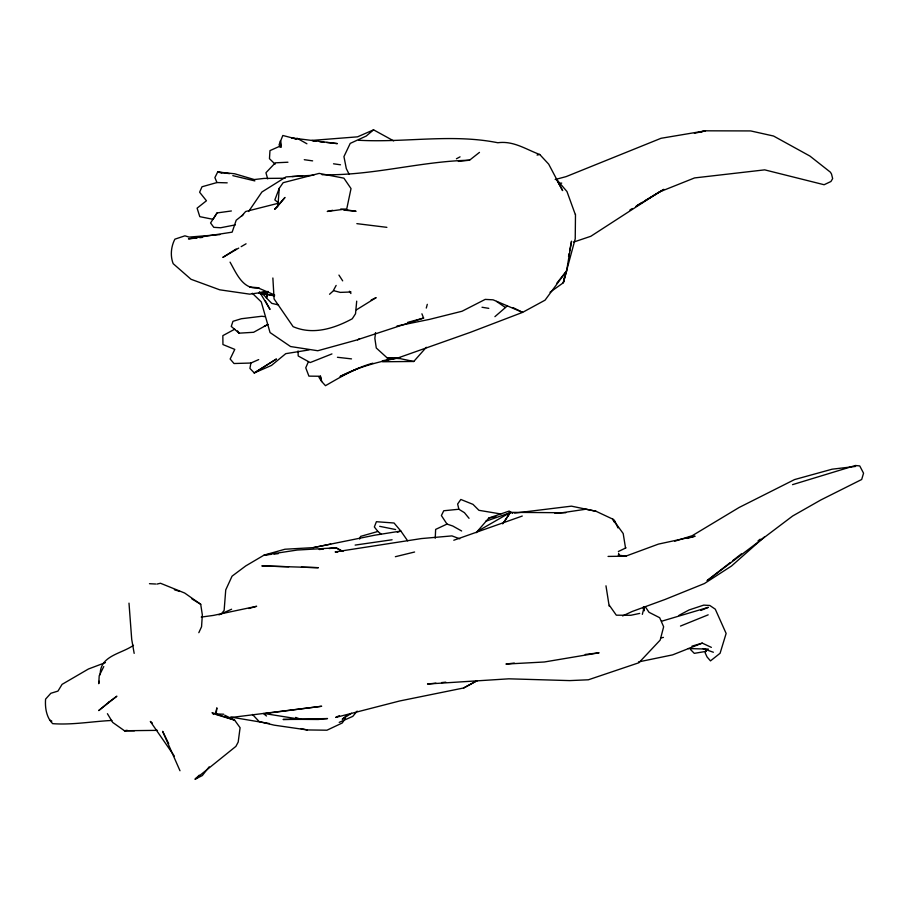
<?xml version="1.0" encoding="UTF-8"?>
<svg xmlns="http://www.w3.org/2000/svg" width="909" height="909" viewBox="0 0 909 909"><rect width="100%" height="100%" fill="white"/><g stroke="black" fill="none" stroke-linecap="round" stroke-linejoin="round"><path stroke-width="1.36" d="M575.488 214.399L575.227 238.817L563.319 282.767L550.036 292.255M435.241 538.253L435.638 529.402L447.001 524.084L452.727 525.993L461.636 530.992M332.728 210.309L327.263 211.456L346.749 208.9L351.022 188.583L343.897 178.164L319.184 173.392L283.165 182.686L279.279 188.265L277.904 205.979L284.983 197.446L274.609 209.343L277.665 206.638M216.081 714.44L216.876 707.838L215.774 712.656M99.161 681.216L98.751 683.682L99.206 675.773L103.785 666.57M375.576 332.58L374.86 338.307L376.281 347.999L387.189 357.919L399.437 358.476L413.765 361.475L426.332 347.272M258.69 359.589L250.895 363.032L249.918 368.418L254.281 372.929L271.45 365.441L285.767 353.658L309.015 349.942M705.884 649.321L705.202 652.912L707.066 656.957L710.486 660.888L720.087 653.264L726.132 633.459L715.281 609.178L709.815 605.485L703.714 605.121L688.999 609.984L679.012 615.336M100.263 674.717C99.626 655.548 121.476 653.935 133.498 645.299M564.409 277.222L563.319 282.767L566.602 270.939L571.545 241.18L569.625 250.884M568.523 256.429L569.079 253.656M267.291 294.152L266.507 298.05L271.768 303.356L278.529 304.935M642.333 614.359L643.89 608.269M426.287 308.071L427.298 304.322M267.632 294.027L266.507 298.05L262.178 292.937M359.646 539.037L360.566 536.401L377.905 531.458L381.041 534.06M279.279 188.265L274.848 199.912L278.074 202.605M308.344 361.827L305.754 367.815L308.912 376.133L320.309 376.258L321.65 381.496L325.479 385.677C340.716 377.008 355.76 367.77 372.86 363.191M198.821 632.687L201.559 626.744L202.332 614.87L200.707 604.28L184.697 593.043L160.484 583.26L156.882 584.089M336.137 285.426L333.103 291.062L329.558 294.255M231.375 210.968L217.069 212.933L213.013 219.308L199.798 216.66L197.105 208.161L206.445 200.764L199.616 192.231L201.991 186.777L216.944 182.55L227.205 182.845M217.069 212.933L210.57 222.978L213.785 227.33L220.569 227.761L235.363 224.887M503.654 522.595L510.426 512.358L565.773 512.744M502.688 523.857L510.426 512.358L478.145 530.947M248.612 211.513L261.917 191.992L286.062 176.903L313.775 175.221M345.465 718.394L342.216 723.007L326.956 730.2L307.219 729.938L274.132 725.155L259.179 721.576L252.463 714.44M209.184 766.81L202.309 775.559L195.185 779.161L199.253 775.195M221.637 613.564L224.137 610.405L225.739 589.907L232.056 576.17L245.748 565.921L264.133 555.081L284.937 549.241L313.185 547.638L330.694 544.105M556.876 283.097L566.602 270.939L545.059 300.163L522.607 312.366L470.51 332.285L396.733 358.385M476.214 532.697L488.872 518.005L509.188 511.074L512.721 513.426M357.146 711.099L352.794 716.372L339.205 722.371M241.442 216.365L245.623 211.524L278.643 203.173M393.677 140.884L373.576 129.839L366.236 136.043L350.226 143.395L343.943 156.621L346.306 168.585L349.17 174.358M494.916 316.662L507.245 305.969M197.094 777.502L195.185 779.161L235.908 746.369L238.192 742.074L240.09 727.711L234.59 720.098L224.762 715.235M764.219 537.083L731.506 566.023L704.395 583.555L665.183 599.417L632.244 611.462L622.62 615.927M347.522 714.872L342.238 719.189L351.499 713.27M243.487 214.456L236.204 220.228L232.147 232.159L188.458 238.862L196.923 237.976M458.352 161.393L469.544 160.211L479.463 152.394M730.359 562.489L707.088 580.646L792.682 515.982L820.861 499.95L861.687 479.486L863.55 473.214L859.744 465.919L855.414 465.499L792.534 484.645M732.574 560.751L741.437 553.842M758.049 540.866L760.265 539.139M357.578 339.921L359.714 338.568M236.135 248.998L222.819 257.406L238.726 248.089M356.442 309.833L376.144 297.629L371.167 300.004M637.323 205.354L642.152 202.412M644.572 200.934L663.82 189.311M629.926 209.99L632.334 208.525M635.948 206.343L662.434 190.333M241.169 246.657L246.066 243.794M267.428 324.661L253.611 332.285L239.056 333.171L231.261 326.422L232.954 321.32L241.362 318.741L261.815 316.252L264.678 316.627M339.477 715.588L335.716 717.428L399.687 700.975L463.658 687.977L477.145 680.648M234.738 329.194L222.841 335.637L222.944 344.545L234.783 349.397L230.147 359.01L234.022 363.52L250.895 363.032M463.658 687.977L477.18 680.636M456.42 158.78L460.034 156.848M264.269 326.32L268.007 324.502M625.54 548.07L623.188 533.526L612.677 519.084L595.974 511.256L571.443 506.154L514.551 513.119M618.359 551.513L625.983 547.843M340.091 376.462C358.862 366.804 379.314 361.407 400.017 357.703M340.5 376.315L359.441 367.804M218.944 614.859L231.602 609.223M373.576 129.839L357.544 136.839L311.798 140.429M700.884 610.45L708.304 607.348L661.593 621.233M680.477 626.062L708.179 614.836M331.944 353.919L310.196 362.555L298.197 355.976L298.05 350.942M711.372 647.378L702.259 643.117L672.603 654.878L638.516 661.911M522.277 516.039L453.784 540.241M485.599 521.323L509.313 512.994M105.421 662.604L88.434 669.001L62.073 684.363L57.971 691.09L50.836 693.283L45.586 699.135C44.927 707.668 46.359 717.36 52.654 723.655C72.197 725.121 92.184 721.405 111.887 720.462M397.335 532.276L400.846 531.049L407.652 540.832M573.499 242.124L590.816 236.283L659.082 192.106L694.567 177.925L764.696 169.858L824.111 184.732L830.917 181.505L832.655 178.607L831.519 174.062L830.417 172.199L809.908 156.053L773.559 136.032L750.698 130.93L705.464 130.816L661.059 138.282L566.057 176.641L555.172 179.528M421.912 313.798L423.594 318.07L356.283 340.125L317.786 350.738L290.539 346.534L270.053 332.558L261.269 301.913L252.304 293.255M674.762 541.207L692.204 535.708L739.142 507.472L794.534 479.577L832.133 469.192L855.608 466.419M691.965 646.163L702.259 643.117M248.805 608.519L256.645 606.292L213.41 615.416L201.253 617.086M686.988 538.446L695.078 536.208L658.423 544.105L625.71 556.183L608.064 556.422M407.527 322.434L423.594 318.07M700.089 132.135L705.464 130.816L694.408 133.316M395.358 556.706L414.595 552.013M537.049 155.064L539.73 154.485L548.695 164.154L562.626 190.595L557.001 180.334M639.72 613.405L630.823 615.279L616.313 615.188L609.371 605.326M396.983 326.024L429.593 319.366L462.045 311.242L485.224 299.391L493.076 299.822L522.607 312.366L512.983 307.594M313.185 547.638L374.747 535.196L400.846 531.049L394.052 523.005L376.406 521.709L374.338 526.97L377.905 531.458M660.707 637.925L663.422 637.402M382.303 360.805L389.063 359.544M391.779 359.044L398.54 357.782M488.872 518.005L495.962 516.744M558.921 183.573L561.717 183.084M127.158 730.279L124.465 730.745L112.671 722.405L107.41 713.69M706.316 651.333L694.294 653.355L690.533 649.537M355.135 545.093L392.097 539.764M267.985 291.596L249.702 294.152L219.705 289.812L191.015 279.279L173.187 263.678C170.108 255.918 171.028 246.487 174.903 239.158L184.925 235.829L189.106 237.09L219.864 234.602M273.848 295.811L258.713 292.709L268.28 291.459M229.091 717.735L321.672 706.259L264.564 713.565L300.936 719.371L318.252 719.485L327.524 718.553L283.085 719.474L300.936 719.371L295.664 717.417M514.278 663.059L505.938 664.07L544.332 661.991L599.099 652.787L585.191 654.469M199.741 237.681L202.571 237.385M469.044 518.312L464.442 512.676L458.875 509.245L443.762 510.756L441.388 515.551L447.001 524.084M271.189 554.365L264.133 555.081L297.232 550.036L336.103 547.82L343.068 551.468M274.007 554.081L278.245 553.661M319.173 549.525L323.399 549.093M329.047 548.525L336.103 547.82L341.966 551.184M435.945 683.159L427.514 684.011L508.824 678.818L569.716 680.602L588.384 679.784L638.857 662.763L660.173 640.106L663.638 626.778L659.673 617.711L649.026 612.302L645.265 606.712M441.558 682.591L445.762 682.17M292.05 176.573L302.595 175.846M322.093 174.71C371.986 175.948 419.913 161.336 469.544 160.211M287.937 162.222L275.347 162.825L265.939 172.755L267.7 178.868M351.022 291.994L340.284 292.391L333.944 290.755M554.74 513.13L560.285 513.017L585.964 509.199L595.974 511.256M157.473 730.359L124.465 730.745L134.452 730.802M285.176 178.244L264.099 178.414L254.281 179.55L234.704 173.778L217.683 172.017L214.888 177.596L216.944 182.55M382.564 361.759L413.765 361.475M358.521 140.247C404.994 142.883 451.796 133.487 497.814 142.747C513.54 140.611 525.845 149.349 539.73 154.485M688.283 648.56L708.452 649.106M288.71 566.761L261.86 565.921L318.389 567.693L301.424 567.159M213.57 713.826L223.728 714.224M387.189 357.919L399.437 358.476M149.474 583.703L155.655 584.021M326.581 142.486L337.387 143.611L291.641 137.929L296.72 139.066L282.835 135.486L279.086 144.724L280.131 147.326M249.566 286.994L258.974 287.789C243.067 290.221 236.442 273.37 230.057 262.144M343.852 210.104L356.067 211.297L340.716 209.013M313.071 141.077L315.775 141.361M319.832 141.781L323.877 142.202M337.444 357.282L351.51 358.885M337.682 552.24L335.148 551.933L421.39 538.571L451.943 535.901L459.738 538.81M356.862 223.648L386.882 227.341M618.177 555.126L626.312 556.172M229.579 173.653L217.683 172.017L221.819 173.005M269.45 723.553L230.806 717.076M304.276 159.7L312.628 160.87M333.523 163.802L340.489 164.779M482.009 307.253L488.781 308.356M500.939 513.983L478.929 510.313L472.998 504.37L460.829 499.461L457.636 504.006L458.875 509.245M258.713 292.709L274.586 295.743M379.689 526.334L395.654 529.549M300.834 728.575L307.219 729.938M232.829 175.642L254.861 180.914M259.94 293.596L263.917 294.584M216.206 714.61L234.59 720.098L212.07 712.656L213.547 714.429M174.38 589.725L179.766 591.464M702.975 648.594L713.372 652.242M257.804 287.801L274.632 294.959M49.575 720.019L51.858 721.132M297.084 138.236L306.912 143.77M191.901 598.917L200.707 604.28M496.541 301.424L505.381 307.503M152.371 723.041L150.315 721.428L174.335 756.095M263.337 713.44L266.485 716.008M275.109 164.154L269.462 158.689L269.973 150.61L280.745 145.815L280.461 140.736L281.233 147.292M556.376 179.198L566.966 191.526L575.272 214.433M237.488 330.853L239.056 333.171M338.943 275.086L342.682 280.858M349.408 291.232L350.908 293.539M318.923 377.224L321.65 381.496L320.445 376.019M259.485 291.8L270.018 309.412L265.405 300.959M614.598 522.584L612.677 519.084L614.404 520.323L617.995 527.924M168.676 743.63L162.62 731.325L179.982 770.741M643.163 608.235L644.288 610.757L643.436 606.644M618.563 553.263L619.484 555.672M134.168 653.366L131.714 639.402L128.998 603.144M605.973 585.805L609.178 606.144M356.703 301.152L355.521 313.764L352.272 318.764C334.217 328.524 312.957 335.285 293.118 326.649L274.086 298.947L272.87 277.995M108.966 702.055L98.717 710.577L116.875 696.192L108.966 702.055M276.256 359.112L254.281 372.929L276.256 359.112"/></g></svg>
